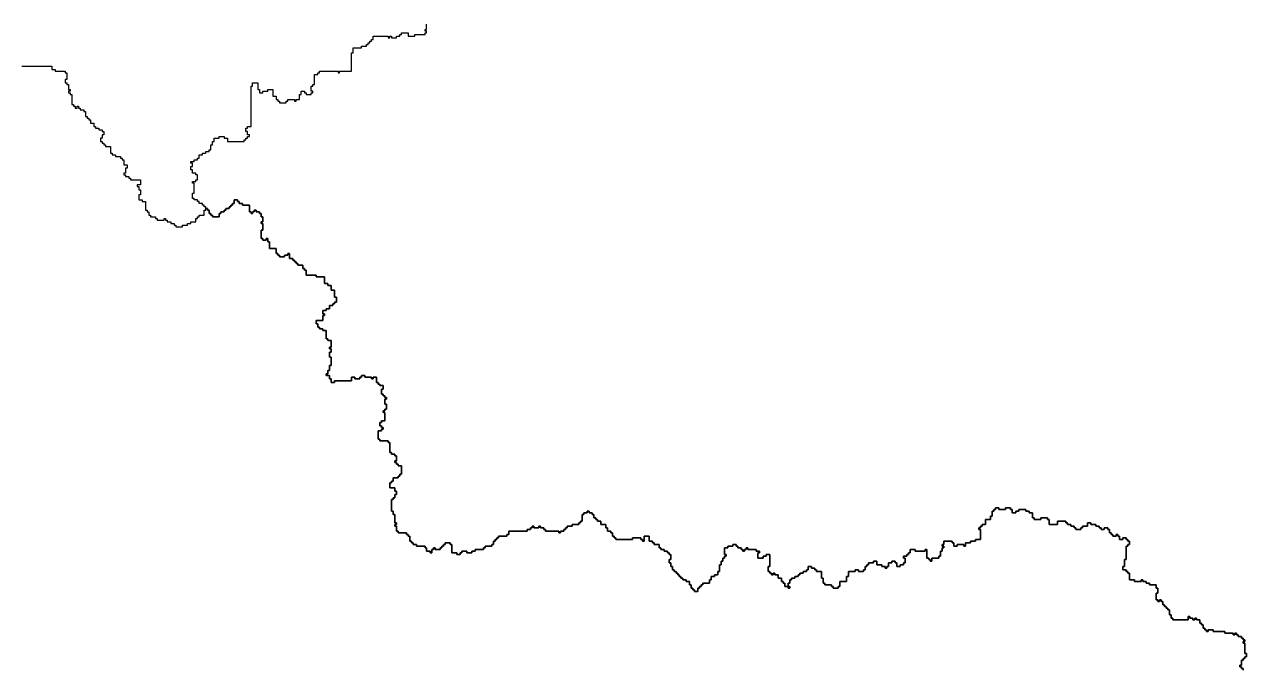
# Model space of a CAD drawing. Header units: inches. Extents: x -98695 to 376223, y 1122520 to 1501782.
# Drawn here: x -18567 to 3963, y 1448413 to 1460291 of the extents above; entities that cross this region are included whole.
import ezdxf

# ---------------------------------------------------------------- set-up
doc = ezdxf.new("R2010")
doc.units = ezdxf.units.IN
doc.header["$MEASUREMENT"] = 0
doc.layers.add('subs1', color=7, linetype='Continuous', true_color=0xc8dcf7)

msp = doc.modelspace()

# ---------------------------------------------------------------- linework, layer by layer
at = {"layer": 'subs1'}
for points in [[(3902, 1448386, 0), (3902, 1448416, 0), (3871, 1448416, 0), (3871, 1448447, 0), (3840, 1448447, 0), (3840, 1448478, 0), (3871, 1448478, 0), (3871, 1448571, 0), (3902, 1448571, 0), (3902, 1448602, 0), (3933, 1448602, 0), (3933, 1448632, 0), (3963, 1448632, 0), (3963, 1448694, 0), (3933, 1448694, 0), (3933, 1448879, 0), (3902, 1448879, 0), (3902, 1448910, 0), (3933, 1448910, 0), (3933, 1448941, 0), (3902, 1448941, 0), (3902, 1448972, 0), (3871, 1448972, 0), (3871, 1449003, 0), (3809, 1449003, 0), (3809, 1449033, 0), (3778, 1449033, 0), (3778, 1449064, 0), (3748, 1449064, 0), (3748, 1449033, 0), (3717, 1449033, 0), (3717, 1449064, 0), (3562, 1449064, 0), (3562, 1449095, 0), (3347, 1449095, 0), (3347, 1449126, 0), (3254, 1449126, 0), (3254, 1449095, 0), (3223, 1449095, 0), (3223, 1449126, 0), (3192, 1449126, 0), (3192, 1449157, 0), (3161, 1449157, 0), (3161, 1449219, 0), (3131, 1449219, 0), (3131, 1449249, 0), (3100, 1449249, 0), (3100, 1449311, 0), (3038, 1449311, 0), (3038, 1449342, 0), (3007, 1449342, 0), (3007, 1449311, 0), (2976, 1449311, 0), (2976, 1449342, 0), (2915, 1449342, 0), (2915, 1449373, 0), (2884, 1449373, 0), (2884, 1449311, 0), (2606, 1449311, 0), (2606, 1449342, 0), (2575, 1449342, 0), (2575, 1449404, 0), (2544, 1449404, 0), (2544, 1449496, 0), (2514, 1449496, 0), (2514, 1449527, 0), (2483, 1449527, 0), (2483, 1449558, 0), (2452, 1449558, 0), (2452, 1449589, 0), (2421, 1449589, 0), (2421, 1449650, 0), (2390, 1449650, 0), (2390, 1449681, 0), (2359, 1449681, 0), (2359, 1449650, 0), (2329, 1449650, 0), (2329, 1449681, 0), (2298, 1449681, 0), (2298, 1449805, 0), (2329, 1449805, 0), (2329, 1449897, 0), (2298, 1449897, 0), (2298, 1449959, 0), (2174, 1449959, 0), (2174, 1449990, 0), (2113, 1449990, 0), (2113, 1450021, 0), (2051, 1450021, 0), (2051, 1450051, 0), (2020, 1450051, 0), (2020, 1450021, 0), (1897, 1450021, 0), (1897, 1450051, 0), (1804, 1450051, 0), (1804, 1450175, 0), (1773, 1450175, 0), (1773, 1450206, 0), (1742, 1450206, 0), (1742, 1450236, 0), (1681, 1450236, 0), (1681, 1450298, 0), (1712, 1450298, 0), (1712, 1450422, 0), (1742, 1450422, 0), (1742, 1450668, 0), (1773, 1450668, 0), (1773, 1450699, 0), (1804, 1450699, 0), (1804, 1450761, 0), (1773, 1450761, 0), (1773, 1450792, 0), (1742, 1450792, 0), (1742, 1450823, 0), (1681, 1450823, 0), (1681, 1450792, 0), (1619, 1450792, 0), (1619, 1450853, 0), (1588, 1450853, 0), (1588, 1450884, 0), (1557, 1450884, 0), (1557, 1450853, 0), (1496, 1450853, 0), (1496, 1450884, 0), (1465, 1450884, 0), (1465, 1450915, 0), (1434, 1450915, 0), (1434, 1450977, 0), (1403, 1450977, 0), (1403, 1451008, 0), (1341, 1451008, 0), (1341, 1450977, 0), (1280, 1450977, 0), (1280, 1451008, 0), (1249, 1451008, 0), (1249, 1451038, 0), (1187, 1451038, 0), (1187, 1451069, 0), (1095, 1451069, 0), (1095, 1451100, 0), (1033, 1451100, 0), (1033, 1451038, 0), (940, 1451038, 0), (940, 1451008, 0), (910, 1451008, 0), (910, 1450977, 0), (817, 1450977, 0), (817, 1451008, 0), (786, 1451008, 0), (786, 1451038, 0), (725, 1451038, 0), (725, 1451069, 0), (663, 1451069, 0), (663, 1451100, 0), (632, 1451100, 0), (632, 1451131, 0), (478, 1451131, 0), (478, 1451069, 0), (324, 1451069, 0), (324, 1451162, 0), (293, 1451162, 0), (293, 1451193, 0), (169, 1451193, 0), (169, 1451162, 0), (46, 1451162, 0), (46, 1451193, 0), (15, 1451193, 0), (15, 1451285, 0), (-47, 1451285, 0), (-47, 1451316, 0), (-108, 1451316, 0), (-108, 1451347, 0), (-232, 1451347, 0), (-232, 1451316, 0), (-293, 1451316, 0), (-293, 1451285, 0), (-355, 1451285, 0), (-355, 1451347, 0), (-386, 1451347, 0), (-386, 1451378, 0), (-478, 1451378, 0), (-478, 1451347, 0), (-602, 1451347, 0), (-602, 1451378, 0), (-664, 1451378, 0), (-664, 1451347, 0), (-694, 1451347, 0), (-694, 1451316, 0), (-725, 1451316, 0), (-725, 1451224, 0), (-756, 1451224, 0), (-756, 1451162, 0), (-849, 1451162, 0), (-849, 1451069, 0), (-910, 1451069, 0), (-910, 1451038, 0), (-941, 1451038, 0), (-941, 1451008, 0), (-972, 1451008, 0), (-972, 1450977, 0), (-941, 1450977, 0), (-941, 1450792, 0), (-1034, 1450792, 0), (-1034, 1450761, 0), (-1126, 1450761, 0), (-1126, 1450730, 0), (-1219, 1450730, 0), (-1219, 1450668, 0), (-1250, 1450668, 0), (-1250, 1450699, 0), (-1373, 1450699, 0), (-1373, 1450668, 0), (-1435, 1450668, 0), (-1435, 1450730, 0), (-1466, 1450730, 0), (-1466, 1450761, 0), (-1620, 1450761, 0), (-1620, 1450699, 0), (-1651, 1450699, 0), (-1651, 1450668, 0), (-1620, 1450668, 0), (-1620, 1450637, 0), (-1651, 1450637, 0), (-1651, 1450576, 0), (-1682, 1450576, 0), (-1682, 1450483, 0), (-1712, 1450483, 0), (-1712, 1450452, 0), (-1836, 1450452, 0), (-1836, 1450391, 0), (-1867, 1450391, 0), (-1867, 1450422, 0), (-1897, 1450422, 0), (-1897, 1450452, 0), (-1928, 1450452, 0), (-1928, 1450607, 0), (-1959, 1450607, 0), (-1959, 1450576, 0), (-2144, 1450576, 0), (-2144, 1450607, 0), (-2237, 1450607, 0), (-2237, 1450545, 0), (-2268, 1450545, 0), (-2268, 1450514, 0), (-2298, 1450514, 0), (-2298, 1450483, 0), (-2360, 1450483, 0), (-2360, 1450452, 0), (-2329, 1450452, 0), (-2329, 1450360, 0), (-2360, 1450360, 0), (-2360, 1450329, 0), (-2422, 1450329, 0), (-2422, 1450298, 0), (-2484, 1450298, 0), (-2484, 1450360, 0), (-2514, 1450360, 0), (-2514, 1450391, 0), (-2576, 1450391, 0), (-2576, 1450360, 0), (-2638, 1450360, 0), (-2638, 1450298, 0), (-2669, 1450298, 0), (-2669, 1450267, 0), (-2699, 1450267, 0), (-2699, 1450298, 0), (-2761, 1450298, 0), (-2761, 1450329, 0), (-2854, 1450329, 0), (-2854, 1450391, 0), (-2915, 1450391, 0), (-2915, 1450360, 0), (-3008, 1450360, 0), (-3008, 1450329, 0), (-3039, 1450329, 0), (-3039, 1450298, 0), (-3070, 1450298, 0), (-3070, 1450236, 0), (-3100, 1450236, 0), (-3100, 1450206, 0), (-3193, 1450206, 0), (-3193, 1450236, 0), (-3255, 1450236, 0), (-3255, 1450206, 0), (-3378, 1450206, 0), (-3378, 1450113, 0), (-3409, 1450113, 0), (-3409, 1450021, 0), (-3532, 1450021, 0), (-3532, 1449928, 0), (-3563, 1449928, 0), (-3563, 1449897, 0), (-3656, 1449897, 0), (-3656, 1449928, 0), (-3687, 1449928, 0), (-3687, 1449959, 0), (-3810, 1449959, 0), (-3810, 1449990, 0), (-3841, 1449990, 0), (-3841, 1450082, 0), (-3872, 1450082, 0), (-3872, 1450206, 0), (-3964, 1450206, 0), (-3964, 1450236, 0), (-3995, 1450236, 0), (-3995, 1450267, 0), (-4057, 1450267, 0), (-4057, 1450298, 0), (-4118, 1450298, 0), (-4118, 1450236, 0), (-4149, 1450236, 0), (-4149, 1450206, 0), (-4211, 1450206, 0), (-4211, 1450175, 0), (-4273, 1450175, 0), (-4273, 1450144, 0), (-4304, 1450144, 0), (-4304, 1450113, 0), (-4365, 1450113, 0), (-4365, 1450082, 0), (-4427, 1450082, 0), (-4427, 1450051, 0), (-4458, 1450051, 0), (-4458, 1449990, 0), (-4489, 1449990, 0), (-4489, 1449928, 0), (-4550, 1449928, 0), (-4550, 1449990, 0), (-4581, 1449990, 0), (-4581, 1450021, 0), (-4612, 1450021, 0), (-4612, 1450082, 0), (-4674, 1450082, 0), (-4674, 1450144, 0), (-4735, 1450144, 0), (-4735, 1450175, 0), (-4766, 1450175, 0), (-4766, 1450144, 0), (-4797, 1450144, 0), (-4797, 1450175, 0), (-4828, 1450175, 0), (-4828, 1450206, 0), (-4859, 1450206, 0), (-4859, 1450298, 0), (-4828, 1450298, 0), (-4828, 1450514, 0), (-4890, 1450514, 0), (-4890, 1450483, 0), (-4951, 1450483, 0), (-4951, 1450452, 0), (-5044, 1450452, 0), (-5044, 1450545, 0), (-5013, 1450545, 0), (-5013, 1450576, 0), (-5075, 1450576, 0), (-5075, 1450607, 0), (-5229, 1450607, 0), (-5229, 1450637, 0), (-5260, 1450637, 0), (-5260, 1450607, 0), (-5291, 1450607, 0), (-5291, 1450576, 0), (-5321, 1450576, 0), (-5321, 1450607, 0), (-5352, 1450607, 0), (-5352, 1450637, 0), (-5414, 1450637, 0), (-5414, 1450668, 0), (-5445, 1450668, 0), (-5445, 1450699, 0), (-5507, 1450699, 0), (-5507, 1450668, 0), (-5599, 1450668, 0), (-5599, 1450637, 0), (-5661, 1450637, 0), (-5661, 1450514, 0), (-5630, 1450514, 0), (-5630, 1450483, 0), (-5661, 1450483, 0), (-5661, 1450452, 0), (-5692, 1450452, 0), (-5692, 1450391, 0), (-5722, 1450391, 0), (-5722, 1450329, 0), (-5753, 1450329, 0), (-5753, 1450206, 0), (-5784, 1450206, 0), (-5784, 1450144, 0), (-5846, 1450144, 0), (-5846, 1450113, 0), (-5908, 1450113, 0), (-5908, 1450051, 0), (-5938, 1450051, 0), (-5938, 1449990, 0), (-6062, 1449990, 0), (-6062, 1449959, 0), (-6093, 1449959, 0), (-6093, 1449928, 0), (-6123, 1449928, 0), (-6123, 1449897, 0), (-6154, 1449897, 0), (-6154, 1449835, 0), (-6216, 1449835, 0), (-6216, 1449866, 0), (-6247, 1449866, 0), (-6247, 1449897, 0), (-6278, 1449897, 0), (-6278, 1449959, 0), (-6309, 1449959, 0), (-6309, 1450021, 0), (-6370, 1450021, 0), (-6370, 1450051, 0), (-6432, 1450051, 0), (-6432, 1450082, 0), (-6463, 1450082, 0), (-6463, 1450113, 0), (-6494, 1450113, 0), (-6494, 1450144, 0), (-6524, 1450144, 0), (-6524, 1450175, 0), (-6555, 1450175, 0), (-6555, 1450206, 0), (-6586, 1450206, 0), (-6586, 1450236, 0), (-6617, 1450236, 0), (-6617, 1450298, 0), (-6648, 1450298, 0), (-6648, 1450360, 0), (-6679, 1450360, 0), (-6679, 1450422, 0), (-6648, 1450422, 0), (-6648, 1450514, 0), (-6679, 1450514, 0), (-6679, 1450545, 0), (-6710, 1450545, 0), (-6710, 1450576, 0), (-6771, 1450576, 0), (-6771, 1450607, 0), (-6833, 1450607, 0), (-6833, 1450637, 0), (-6864, 1450637, 0), (-6864, 1450699, 0), (-6956, 1450699, 0), (-6956, 1450730, 0), (-6987, 1450730, 0), (-6987, 1450761, 0), (-7049, 1450761, 0), (-7049, 1450853, 0), (-7141, 1450853, 0), (-7141, 1450761, 0), (-7172, 1450761, 0), (-7172, 1450792, 0), (-7203, 1450792, 0), (-7203, 1450823, 0), (-7357, 1450823, 0), (-7357, 1450792, 0), (-7666, 1450792, 0), (-7666, 1450823, 0), (-7697, 1450823, 0), (-7697, 1450853, 0), (-7728, 1450853, 0), (-7728, 1450915, 0), (-7758, 1450915, 0), (-7758, 1450946, 0), (-7820, 1450946, 0), (-7820, 1451008, 0), (-7851, 1451008, 0), (-7851, 1451069, 0), (-7943, 1451069, 0), (-7943, 1451131, 0), (-8005, 1451131, 0), (-8005, 1451162, 0), (-8036, 1451162, 0), (-8036, 1451193, 0), (-8067, 1451193, 0), (-8067, 1451254, 0), (-8098, 1451254, 0), (-8098, 1451285, 0), (-8159, 1451285, 0), (-8159, 1451316, 0), (-8190, 1451316, 0), (-8190, 1451285, 0), (-8252, 1451285, 0), (-8252, 1451254, 0), (-8283, 1451254, 0), (-8283, 1451131, 0), (-8314, 1451131, 0), (-8314, 1451100, 0), (-8344, 1451100, 0), (-8344, 1451069, 0), (-8468, 1451069, 0), (-8468, 1451038, 0), (-8560, 1451038, 0), (-8560, 1451008, 0), (-8591, 1451008, 0), (-8591, 1450977, 0), (-8622, 1450977, 0), (-8622, 1450946, 0), (-8684, 1450946, 0), (-8684, 1450915, 0), (-8715, 1450915, 0), (-8715, 1450946, 0), (-8961, 1450946, 0), (-8961, 1450977, 0), (-8992, 1450977, 0), (-8992, 1451008, 0), (-9054, 1451008, 0), (-9054, 1451038, 0), (-9085, 1451038, 0), (-9085, 1451008, 0), (-9177, 1451008, 0), (-9177, 1451038, 0), (-9208, 1451038, 0), (-9208, 1451008, 0), (-9239, 1451008, 0), (-9239, 1450977, 0), (-9301, 1450977, 0), (-9301, 1450946, 0), (-9640, 1450946, 0), (-9640, 1450884, 0), (-9671, 1450884, 0), (-9671, 1450853, 0), (-9825, 1450853, 0), (-9825, 1450823, 0), (-9856, 1450823, 0), (-9856, 1450792, 0), (-9887, 1450792, 0), (-9887, 1450761, 0), (-9918, 1450761, 0), (-9918, 1450699, 0), (-9948, 1450699, 0), (-9948, 1450668, 0), (-10072, 1450668, 0), (-10072, 1450637, 0), (-10103, 1450637, 0), (-10103, 1450607, 0), (-10257, 1450607, 0), (-10257, 1450576, 0), (-10319, 1450576, 0), (-10319, 1450545, 0), (-10411, 1450545, 0), (-10411, 1450576, 0), (-10504, 1450576, 0), (-10504, 1450545, 0), (-10535, 1450545, 0), (-10535, 1450514, 0), (-10596, 1450514, 0), (-10596, 1450545, 0), (-10689, 1450545, 0), (-10689, 1450699, 0), (-10720, 1450699, 0), (-10720, 1450730, 0), (-10812, 1450730, 0), (-10812, 1450699, 0), (-10843, 1450699, 0), (-10843, 1450668, 0), (-10874, 1450668, 0), (-10874, 1450637, 0), (-10905, 1450637, 0), (-10905, 1450607, 0), (-10997, 1450607, 0), (-10997, 1450637, 0), (-11028, 1450637, 0), (-11028, 1450607, 0), (-11059, 1450607, 0), (-11059, 1450545, 0), (-11090, 1450545, 0), (-11090, 1450576, 0), (-11152, 1450576, 0), (-11152, 1450637, 0), (-11182, 1450637, 0), (-11182, 1450668, 0), (-11337, 1450668, 0), (-11337, 1450699, 0), (-11398, 1450699, 0), (-11398, 1450730, 0), (-11429, 1450730, 0), (-11429, 1450761, 0), (-11460, 1450761, 0), (-11460, 1450853, 0), (-11491, 1450853, 0), (-11491, 1450884, 0), (-11522, 1450884, 0), (-11522, 1450915, 0), (-11676, 1450915, 0), (-11676, 1450946, 0), (-11707, 1450946, 0), (-11707, 1451038, 0), (-11738, 1451038, 0), (-11738, 1451069, 0), (-11707, 1451069, 0), (-11707, 1451100, 0), (-11738, 1451100, 0), (-11738, 1451254, 0), (-11768, 1451254, 0), (-11768, 1451316, 0), (-11799, 1451316, 0), (-11799, 1451532, 0), (-11768, 1451532, 0), (-11768, 1451563, 0), (-11738, 1451563, 0), (-11738, 1451625, 0), (-11707, 1451625, 0), (-11707, 1451686, 0), (-11738, 1451686, 0), (-11738, 1451748, 0), (-11830, 1451748, 0), (-11830, 1451840, 0), (-11799, 1451840, 0), (-11799, 1451871, 0), (-11768, 1451871, 0), (-11768, 1451933, 0), (-11676, 1451933, 0), (-11676, 1451964, 0), (-11645, 1451964, 0), (-11645, 1451995, 0), (-11614, 1451995, 0), (-11614, 1452149, 0), (-11676, 1452149, 0), (-11676, 1452180, 0), (-11707, 1452180, 0), (-11707, 1452211, 0), (-11738, 1452211, 0), (-11738, 1452241, 0), (-11707, 1452241, 0), (-11707, 1452334, 0), (-11738, 1452334, 0), (-11738, 1452365, 0), (-11799, 1452365, 0), (-11799, 1452396, 0), (-11830, 1452396, 0), (-11830, 1452581, 0), (-11861, 1452581, 0), (-11861, 1452612, 0), (-12015, 1452612, 0), (-12015, 1452643, 0), (-12046, 1452643, 0), (-12046, 1452797, 0), (-11984, 1452797, 0), (-11984, 1452828, 0), (-11954, 1452828, 0), (-11954, 1452858, 0), (-11984, 1452858, 0), (-11984, 1452889, 0), (-12015, 1452889, 0), (-12015, 1452951, 0), (-11984, 1452951, 0), (-11984, 1452982, 0), (-11923, 1452982, 0), (-11923, 1453136, 0), (-11954, 1453136, 0), (-11954, 1453167, 0), (-11923, 1453167, 0), (-11923, 1453198, 0), (-11892, 1453198, 0), (-11892, 1453290, 0), (-11923, 1453290, 0), (-11923, 1453383, 0), (-11892, 1453383, 0), (-11892, 1453414, 0), (-11923, 1453414, 0), (-11923, 1453445, 0), (-11954, 1453445, 0), (-11954, 1453475, 0), (-11984, 1453475, 0), (-11984, 1453568, 0), (-11954, 1453568, 0), (-11954, 1453630, 0), (-12015, 1453630, 0), (-12015, 1453660, 0), (-12046, 1453660, 0), (-12046, 1453691, 0), (-12077, 1453691, 0), (-12077, 1453784, 0), (-12139, 1453784, 0), (-12139, 1453753, 0), (-12169, 1453753, 0), (-12169, 1453784, 0), (-12293, 1453784, 0), (-12293, 1453815, 0), (-12355, 1453815, 0), (-12355, 1453784, 0), (-12385, 1453784, 0), (-12385, 1453753, 0), (-12478, 1453753, 0), (-12478, 1453784, 0), (-12540, 1453784, 0), (-12540, 1453722, 0), (-12848, 1453722, 0), (-12848, 1453691, 0), (-12910, 1453691, 0), (-12910, 1453753, 0), (-12941, 1453753, 0), (-12941, 1453815, 0), (-13002, 1453815, 0), (-13002, 1453846, 0), (-12971, 1453846, 0), (-12971, 1453907, 0), (-12941, 1453907, 0), (-12941, 1454000, 0), (-12910, 1454000, 0), (-12910, 1454154, 0), (-12941, 1454154, 0), (-12941, 1454247, 0), (-12910, 1454247, 0), (-12910, 1454308, 0), (-12941, 1454308, 0), (-12941, 1454339, 0), (-12910, 1454339, 0), (-12910, 1454462, 0), (-12971, 1454462, 0), (-12971, 1454493, 0), (-13002, 1454493, 0), (-13002, 1454648, 0), (-13064, 1454648, 0), (-13064, 1454678, 0), (-13126, 1454678, 0), (-13126, 1454709, 0), (-13157, 1454709, 0), (-13157, 1454771, 0), (-13187, 1454771, 0), (-13187, 1454833, 0), (-13064, 1454833, 0), (-13064, 1454925, 0), (-13033, 1454925, 0), (-13033, 1454956, 0), (-13064, 1454956, 0), (-13064, 1455018, 0), (-13002, 1455018, 0), (-13002, 1455049, 0), (-12941, 1455049, 0), (-12941, 1455110, 0), (-12879, 1455110, 0), (-12879, 1455141, 0), (-12848, 1455141, 0), (-12848, 1455172, 0), (-12817, 1455172, 0), (-12817, 1455264, 0), (-12848, 1455264, 0), (-12848, 1455388, 0), (-12910, 1455388, 0), (-12910, 1455480, 0), (-12971, 1455480, 0), (-12971, 1455511, 0), (-13033, 1455511, 0), (-13033, 1455635, 0), (-13187, 1455635, 0), (-13187, 1455665, 0), (-13372, 1455665, 0), (-13372, 1455758, 0), (-13403, 1455758, 0), (-13403, 1455789, 0), (-13434, 1455789, 0), (-13434, 1455851, 0), (-13527, 1455851, 0), (-13527, 1455881, 0), (-13558, 1455881, 0), (-13558, 1455912, 0), (-13588, 1455912, 0), (-13588, 1455943, 0), (-13619, 1455943, 0), (-13619, 1455974, 0), (-13681, 1455974, 0), (-13681, 1456067, 0), (-13712, 1456067, 0), (-13712, 1456036, 0), (-13773, 1456036, 0), (-13773, 1456005, 0), (-13866, 1456005, 0), (-13866, 1456036, 0), (-13897, 1456036, 0), (-13897, 1456067, 0), (-13928, 1456067, 0), (-13928, 1456159, 0), (-14051, 1456159, 0), (-14051, 1456282, 0), (-14082, 1456282, 0), (-14082, 1456344, 0), (-14113, 1456344, 0), (-14113, 1456313, 0), (-14174, 1456313, 0), (-14174, 1456344, 0), (-14205, 1456344, 0), (-14205, 1456498, 0), (-14174, 1456498, 0), (-14174, 1456622, 0), (-14205, 1456622, 0), (-14205, 1456653, 0), (-14174, 1456653, 0), (-14174, 1456745, 0), (-14205, 1456745, 0), (-14205, 1456807, 0), (-14236, 1456807, 0), (-14236, 1456838, 0), (-14298, 1456838, 0), (-14298, 1456869, 0), (-14329, 1456869, 0), (-14329, 1456838, 0), (-14360, 1456838, 0), (-14360, 1456807, 0), (-14390, 1456807, 0), (-14390, 1456838, 0), (-14421, 1456838, 0), (-14421, 1456961, 0), (-14545, 1456961, 0), (-14545, 1456992, 0), (-14606, 1456992, 0), (-14606, 1457023, 0), (-14637, 1457023, 0), (-14637, 1457054, 0), (-14699, 1457054, 0), (-14699, 1456992, 0), (-14730, 1456992, 0), (-14730, 1456961, 0), (-14761, 1456961, 0), (-14761, 1456930, 0), (-14791, 1456930, 0), (-14791, 1456899, 0), (-14853, 1456899, 0), (-14853, 1456869, 0), (-14884, 1456869, 0), (-14884, 1456838, 0), (-14946, 1456838, 0), (-14946, 1456807, 0), (-14977, 1456807, 0), (-14977, 1456745, 0), (-15100, 1456745, 0), (-15100, 1456776, 0), (-15131, 1456776, 0), (-15131, 1456807, 0), (-15162, 1456807, 0), (-15162, 1456869, 0), (-15192, 1456869, 0), (-15192, 1456899, 0), (-15223, 1456899, 0), (-15223, 1456930, 0), (-15254, 1456930, 0), (-15254, 1456961, 0), (-15285, 1456961, 0), (-15285, 1456992, 0), (-15347, 1456992, 0), (-15347, 1457023, 0), (-15378, 1457023, 0), (-15378, 1457054, 0), (-15439, 1457054, 0), (-15439, 1457084, 0), (-15470, 1457084, 0), (-15470, 1457177, 0), (-15439, 1457177, 0), (-15439, 1457362, 0), (-15470, 1457362, 0), (-15470, 1457393, 0), (-15408, 1457393, 0), (-15408, 1457424, 0), (-15378, 1457424, 0), (-15378, 1457516, 0), (-15408, 1457516, 0), (-15408, 1457547, 0), (-15470, 1457547, 0), (-15470, 1457609, 0), (-15501, 1457609, 0), (-15501, 1457671, 0), (-15470, 1457671, 0), (-15470, 1457732, 0), (-15501, 1457732, 0), (-15501, 1457763, 0), (-15439, 1457763, 0), (-15439, 1457794, 0), (-15378, 1457794, 0), (-15378, 1457825, 0), (-15347, 1457825, 0), (-15347, 1457886, 0), (-15285, 1457886, 0), (-15285, 1457917, 0), (-15223, 1457917, 0), (-15223, 1457948, 0), (-15162, 1457948, 0), (-15162, 1457979, 0), (-15131, 1457979, 0), (-15131, 1458072, 0), (-15100, 1458072, 0), (-15100, 1458133, 0), (-15069, 1458133, 0), (-15069, 1458195, 0), (-14977, 1458195, 0), (-14977, 1458226, 0), (-14884, 1458226, 0), (-14884, 1458195, 0), (-14822, 1458195, 0), (-14822, 1458133, 0), (-14514, 1458133, 0), (-14514, 1458164, 0), (-14483, 1458164, 0), (-14483, 1458195, 0), (-14452, 1458195, 0), (-14452, 1458226, 0), (-14421, 1458226, 0), (-14421, 1458257, 0), (-14452, 1458257, 0), (-14452, 1458318, 0), (-14483, 1458318, 0), (-14483, 1458380, 0), (-14452, 1458380, 0), (-14452, 1458411, 0), (-14390, 1458411, 0), (-14390, 1459151, 0), (-14360, 1459151, 0), (-14360, 1459213, 0), (-14267, 1459213, 0), (-14267, 1459089, 0), (-14236, 1459089, 0), (-14236, 1459028, 0), (-14174, 1459028, 0), (-14174, 1459059, 0), (-14082, 1459059, 0), (-14082, 1459089, 0), (-13989, 1459089, 0), (-13989, 1458966, 0), (-13928, 1458966, 0), (-13928, 1458904, 0), (-13897, 1458904, 0), (-13897, 1458874, 0), (-13866, 1458874, 0), (-13866, 1458843, 0), (-13743, 1458843, 0), (-13743, 1458874, 0), (-13712, 1458874, 0), (-13712, 1458904, 0), (-13588, 1458904, 0), (-13588, 1458874, 0), (-13558, 1458874, 0), (-13558, 1458904, 0), (-13496, 1458904, 0), (-13496, 1458997, 0), (-13465, 1458997, 0), (-13465, 1459059, 0), (-13403, 1459059, 0), (-13403, 1459028, 0), (-13372, 1459028, 0), (-13372, 1458997, 0), (-13280, 1458997, 0), (-13280, 1459028, 0), (-13249, 1459028, 0), (-13249, 1459059, 0), (-13280, 1459059, 0), (-13280, 1459151, 0), (-13249, 1459151, 0), (-13249, 1459182, 0), (-13218, 1459182, 0), (-13218, 1459367, 0), (-13157, 1459367, 0), (-13157, 1459398, 0), (-13126, 1459398, 0), (-13126, 1459429, 0), (-12786, 1459429, 0), (-12786, 1459398, 0), (-12756, 1459398, 0), (-12756, 1459429, 0), (-12540, 1459429, 0), (-12540, 1459768, 0), (-12509, 1459768, 0), (-12509, 1459861, 0), (-12355, 1459861, 0), (-12355, 1459892, 0), (-12262, 1459892, 0), (-12262, 1459922, 0), (-12231, 1459922, 0), (-12231, 1459953, 0), (-12200, 1459953, 0), (-12200, 1459984, 0), (-12169, 1459984, 0), (-12169, 1460015, 0), (-12139, 1460015, 0), (-12139, 1460077, 0), (-11861, 1460077, 0), (-11861, 1460046, 0), (-11830, 1460046, 0), (-11830, 1460077, 0), (-11799, 1460077, 0), (-11799, 1460046, 0), (-11707, 1460046, 0), (-11707, 1460077, 0), (-11645, 1460077, 0), (-11645, 1460107, 0), (-11614, 1460107, 0), (-11614, 1460138, 0), (-11491, 1460138, 0), (-11491, 1460077, 0), (-11367, 1460077, 0), (-11367, 1460107, 0), (-11182, 1460107, 0), (-11182, 1460138, 0), (-11152, 1460138, 0), (-11152, 1460169, 0), (-11182, 1460169, 0), (-11182, 1460200, 0), (-11152, 1460200, 0), (-11152, 1460293, 0)], [(-18616, 1459521, 0), (-18061, 1459521, 0), (-18061, 1459460, 0), (-17999, 1459460, 0), (-17999, 1459429, 0), (-17814, 1459429, 0), (-17814, 1459398, 0), (-17784, 1459398, 0), (-17784, 1459275, 0), (-17814, 1459275, 0), (-17814, 1459213, 0), (-17784, 1459213, 0), (-17784, 1459182, 0), (-17753, 1459182, 0), (-17753, 1459089, 0), (-17722, 1459089, 0), (-17722, 1459059, 0), (-17753, 1459059, 0), (-17753, 1459028, 0), (-17722, 1459028, 0), (-17722, 1458997, 0), (-17691, 1458997, 0), (-17691, 1458812, 0), (-17660, 1458812, 0), (-17660, 1458781, 0), (-17629, 1458781, 0), (-17629, 1458750, 0), (-17598, 1458750, 0), (-17598, 1458781, 0), (-17568, 1458781, 0), (-17568, 1458750, 0), (-17537, 1458750, 0), (-17537, 1458719, 0), (-17475, 1458719, 0), (-17475, 1458688, 0), (-17444, 1458688, 0), (-17444, 1458596, 0), (-17413, 1458596, 0), (-17413, 1458565, 0), (-17383, 1458565, 0), (-17383, 1458534, 0), (-17352, 1458534, 0), (-17352, 1458473, 0), (-17290, 1458473, 0), (-17290, 1458411, 0), (-17259, 1458411, 0), (-17259, 1458380, 0), (-17197, 1458380, 0), (-17197, 1458349, 0), (-17136, 1458349, 0), (-17136, 1458318, 0), (-17105, 1458318, 0), (-17105, 1458257, 0), (-17136, 1458257, 0), (-17136, 1458195, 0), (-17167, 1458195, 0), (-17167, 1458133, 0), (-17136, 1458133, 0), (-17136, 1458102, 0), (-17105, 1458102, 0), (-17105, 1458072, 0), (-17074, 1458072, 0), (-17074, 1458041, 0), (-16982, 1458041, 0), (-16982, 1457917, 0), (-16951, 1457917, 0), (-16951, 1457886, 0), (-16889, 1457886, 0), (-16889, 1457856, 0), (-16796, 1457856, 0), (-16796, 1457825, 0), (-16766, 1457825, 0), (-16766, 1457794, 0), (-16735, 1457794, 0), (-16735, 1457701, 0), (-16673, 1457701, 0), (-16673, 1457640, 0), (-16704, 1457640, 0), (-16704, 1457547, 0), (-16735, 1457547, 0), (-16735, 1457516, 0), (-16704, 1457516, 0), (-16704, 1457485, 0), (-16642, 1457485, 0), (-16642, 1457455, 0), (-16611, 1457455, 0), (-16611, 1457424, 0), (-16426, 1457424, 0), (-16426, 1457331, 0), (-16488, 1457331, 0), (-16488, 1457300, 0), (-16457, 1457300, 0), (-16457, 1457239, 0), (-16426, 1457239, 0), (-16426, 1457146, 0), (-16457, 1457146, 0), (-16457, 1457054, 0), (-16395, 1457054, 0), (-16395, 1457023, 0), (-16334, 1457023, 0), (-16334, 1456869, 0), (-16303, 1456869, 0), (-16303, 1456838, 0), (-16272, 1456838, 0), (-16272, 1456776, 0), (-16241, 1456776, 0), (-16241, 1456745, 0), (-16149, 1456745, 0), (-16149, 1456714, 0), (-16118, 1456714, 0), (-16118, 1456683, 0), (-15994, 1456683, 0), (-15994, 1456714, 0), (-15964, 1456714, 0), (-15964, 1456683, 0), (-15933, 1456683, 0), (-15933, 1456653, 0), (-15871, 1456653, 0), (-15871, 1456622, 0), (-15809, 1456622, 0), (-15809, 1456591, 0), (-15779, 1456591, 0), (-15779, 1456560, 0), (-15655, 1456560, 0), (-15655, 1456591, 0), (-15563, 1456591, 0), (-15563, 1456622, 0), (-15501, 1456622, 0), (-15501, 1456653, 0), (-15408, 1456653, 0), (-15408, 1456714, 0), (-15378, 1456714, 0), (-15378, 1456745, 0), (-15347, 1456745, 0), (-15347, 1456776, 0), (-15254, 1456776, 0), (-15254, 1456869, 0), (-15223, 1456869, 0), (-15223, 1456899, 0), (-15192, 1456899, 0), (-15192, 1456869, 0), (-15162, 1456869, 0), (-15162, 1456807, 0), (-15131, 1456807, 0), (-15131, 1456776, 0), (-15100, 1456776, 0), (-15100, 1456745, 0), (-14977, 1456745, 0), (-14977, 1456807, 0), (-14946, 1456807, 0), (-14946, 1456838, 0), (-14884, 1456838, 0), (-14884, 1456869, 0), (-14853, 1456869, 0), (-14853, 1456899, 0), (-14791, 1456899, 0), (-14791, 1456930, 0), (-14761, 1456930, 0), (-14761, 1456961, 0), (-14730, 1456961, 0), (-14730, 1456992, 0), (-14699, 1456992, 0), (-14699, 1457054, 0), (-14637, 1457054, 0), (-14637, 1457023, 0), (-14606, 1457023, 0), (-14606, 1456992, 0), (-14545, 1456992, 0), (-14545, 1456961, 0), (-14421, 1456961, 0), (-14421, 1456838, 0), (-14390, 1456838, 0), (-14390, 1456807, 0), (-14360, 1456807, 0), (-14360, 1456838, 0), (-14329, 1456838, 0), (-14329, 1456869, 0), (-14298, 1456869, 0), (-14298, 1456838, 0), (-14236, 1456838, 0), (-14236, 1456807, 0), (-14205, 1456807, 0), (-14205, 1456745, 0), (-14174, 1456745, 0), (-14174, 1456653, 0), (-14205, 1456653, 0), (-14205, 1456622, 0), (-14174, 1456622, 0), (-14174, 1456498, 0), (-14205, 1456498, 0), (-14205, 1456344, 0), (-14174, 1456344, 0), (-14174, 1456313, 0), (-14113, 1456313, 0), (-14113, 1456344, 0), (-14082, 1456344, 0), (-14082, 1456282, 0), (-14051, 1456282, 0), (-14051, 1456159, 0), (-13928, 1456159, 0), (-13928, 1456067, 0), (-13897, 1456067, 0), (-13897, 1456036, 0), (-13866, 1456036, 0), (-13866, 1456005, 0), (-13773, 1456005, 0), (-13773, 1456036, 0), (-13712, 1456036, 0), (-13712, 1456067, 0), (-13681, 1456067, 0), (-13681, 1455974, 0), (-13619, 1455974, 0), (-13619, 1455943, 0), (-13588, 1455943, 0), (-13588, 1455912, 0), (-13558, 1455912, 0), (-13558, 1455881, 0), (-13527, 1455881, 0), (-13527, 1455851, 0), (-13434, 1455851, 0), (-13434, 1455789, 0), (-13403, 1455789, 0), (-13403, 1455758, 0), (-13372, 1455758, 0), (-13372, 1455665, 0), (-13187, 1455665, 0), (-13187, 1455635, 0), (-13033, 1455635, 0), (-13033, 1455511, 0), (-12971, 1455511, 0), (-12971, 1455480, 0), (-12910, 1455480, 0), (-12910, 1455388, 0), (-12848, 1455388, 0), (-12848, 1455264, 0), (-12817, 1455264, 0), (-12817, 1455172, 0), (-12848, 1455172, 0), (-12848, 1455141, 0), (-12879, 1455141, 0), (-12879, 1455110, 0), (-12941, 1455110, 0), (-12941, 1455049, 0), (-13002, 1455049, 0), (-13002, 1455018, 0), (-13064, 1455018, 0), (-13064, 1454956, 0), (-13033, 1454956, 0), (-13033, 1454925, 0), (-13064, 1454925, 0), (-13064, 1454833, 0), (-13187, 1454833, 0), (-13187, 1454771, 0), (-13157, 1454771, 0), (-13157, 1454709, 0), (-13126, 1454709, 0), (-13126, 1454678, 0), (-13064, 1454678, 0), (-13064, 1454648, 0), (-13002, 1454648, 0), (-13002, 1454493, 0), (-12971, 1454493, 0), (-12971, 1454462, 0), (-12910, 1454462, 0), (-12910, 1454339, 0), (-12941, 1454339, 0), (-12941, 1454308, 0), (-12910, 1454308, 0), (-12910, 1454247, 0), (-12941, 1454247, 0), (-12941, 1454154, 0), (-12910, 1454154, 0), (-12910, 1454000, 0), (-12941, 1454000, 0), (-12941, 1453907, 0), (-12971, 1453907, 0), (-12971, 1453846, 0), (-13002, 1453846, 0), (-13002, 1453815, 0), (-12941, 1453815, 0), (-12941, 1453753, 0), (-12910, 1453753, 0), (-12910, 1453691, 0), (-12848, 1453691, 0), (-12848, 1453722, 0), (-12540, 1453722, 0), (-12540, 1453784, 0), (-12478, 1453784, 0), (-12478, 1453753, 0), (-12385, 1453753, 0), (-12385, 1453784, 0), (-12355, 1453784, 0), (-12355, 1453815, 0), (-12293, 1453815, 0), (-12293, 1453784, 0), (-12169, 1453784, 0), (-12169, 1453753, 0), (-12139, 1453753, 0), (-12139, 1453784, 0), (-12077, 1453784, 0), (-12077, 1453691, 0), (-12046, 1453691, 0), (-12046, 1453660, 0), (-12015, 1453660, 0), (-12015, 1453630, 0), (-11954, 1453630, 0), (-11954, 1453568, 0), (-11984, 1453568, 0), (-11984, 1453475, 0), (-11954, 1453475, 0), (-11954, 1453445, 0), (-11923, 1453445, 0), (-11923, 1453414, 0), (-11892, 1453414, 0), (-11892, 1453383, 0), (-11923, 1453383, 0), (-11923, 1453290, 0), (-11892, 1453290, 0), (-11892, 1453198, 0), (-11923, 1453198, 0), (-11923, 1453167, 0), (-11954, 1453167, 0), (-11954, 1453136, 0), (-11923, 1453136, 0), (-11923, 1452982, 0), (-11984, 1452982, 0), (-11984, 1452951, 0), (-12015, 1452951, 0), (-12015, 1452889, 0), (-11984, 1452889, 0), (-11984, 1452858, 0), (-11954, 1452858, 0), (-11954, 1452828, 0), (-11984, 1452828, 0), (-11984, 1452797, 0), (-12046, 1452797, 0), (-12046, 1452643, 0), (-12015, 1452643, 0), (-12015, 1452612, 0), (-11861, 1452612, 0), (-11861, 1452581, 0), (-11830, 1452581, 0), (-11830, 1452396, 0), (-11799, 1452396, 0), (-11799, 1452365, 0), (-11738, 1452365, 0), (-11738, 1452334, 0), (-11707, 1452334, 0), (-11707, 1452241, 0), (-11738, 1452241, 0), (-11738, 1452211, 0), (-11707, 1452211, 0), (-11707, 1452180, 0), (-11676, 1452180, 0), (-11676, 1452149, 0), (-11614, 1452149, 0), (-11614, 1451995, 0), (-11645, 1451995, 0), (-11645, 1451964, 0), (-11676, 1451964, 0), (-11676, 1451933, 0), (-11768, 1451933, 0), (-11768, 1451871, 0), (-11799, 1451871, 0), (-11799, 1451840, 0), (-11830, 1451840, 0), (-11830, 1451748, 0), (-11738, 1451748, 0), (-11738, 1451686, 0), (-11707, 1451686, 0), (-11707, 1451625, 0), (-11738, 1451625, 0), (-11738, 1451563, 0), (-11768, 1451563, 0), (-11768, 1451532, 0), (-11799, 1451532, 0), (-11799, 1451316, 0), (-11768, 1451316, 0), (-11768, 1451254, 0), (-11738, 1451254, 0), (-11738, 1451100, 0), (-11707, 1451100, 0), (-11707, 1451069, 0), (-11738, 1451069, 0), (-11738, 1451038, 0), (-11707, 1451038, 0), (-11707, 1450946, 0), (-11676, 1450946, 0), (-11676, 1450915, 0), (-11522, 1450915, 0), (-11522, 1450884, 0), (-11491, 1450884, 0), (-11491, 1450853, 0), (-11460, 1450853, 0), (-11460, 1450761, 0), (-11429, 1450761, 0), (-11429, 1450730, 0), (-11398, 1450730, 0), (-11398, 1450699, 0), (-11337, 1450699, 0), (-11337, 1450668, 0), (-11182, 1450668, 0), (-11182, 1450637, 0), (-11152, 1450637, 0), (-11152, 1450576, 0), (-11090, 1450576, 0), (-11090, 1450545, 0), (-11059, 1450545, 0), (-11059, 1450607, 0), (-11028, 1450607, 0), (-11028, 1450637, 0), (-10997, 1450637, 0), (-10997, 1450607, 0), (-10905, 1450607, 0), (-10905, 1450637, 0), (-10874, 1450637, 0), (-10874, 1450668, 0), (-10843, 1450668, 0), (-10843, 1450699, 0), (-10812, 1450699, 0), (-10812, 1450730, 0), (-10720, 1450730, 0), (-10720, 1450699, 0), (-10689, 1450699, 0), (-10689, 1450545, 0), (-10596, 1450545, 0), (-10596, 1450514, 0), (-10535, 1450514, 0), (-10535, 1450545, 0), (-10504, 1450545, 0), (-10504, 1450576, 0), (-10411, 1450576, 0), (-10411, 1450545, 0), (-10319, 1450545, 0), (-10319, 1450576, 0), (-10257, 1450576, 0), (-10257, 1450607, 0), (-10103, 1450607, 0), (-10103, 1450637, 0), (-10072, 1450637, 0), (-10072, 1450668, 0), (-9948, 1450668, 0), (-9948, 1450699, 0), (-9918, 1450699, 0), (-9918, 1450761, 0), (-9887, 1450761, 0), (-9887, 1450792, 0), (-9856, 1450792, 0), (-9856, 1450823, 0), (-9825, 1450823, 0), (-9825, 1450853, 0), (-9671, 1450853, 0), (-9671, 1450884, 0), (-9640, 1450884, 0), (-9640, 1450946, 0), (-9301, 1450946, 0), (-9301, 1450977, 0), (-9239, 1450977, 0), (-9239, 1451008, 0), (-9208, 1451008, 0), (-9208, 1451038, 0), (-9177, 1451038, 0), (-9177, 1451008, 0), (-9085, 1451008, 0), (-9085, 1451038, 0), (-9054, 1451038, 0), (-9054, 1451008, 0), (-8992, 1451008, 0), (-8992, 1450977, 0), (-8961, 1450977, 0), (-8961, 1450946, 0), (-8715, 1450946, 0), (-8715, 1450915, 0), (-8684, 1450915, 0), (-8684, 1450946, 0), (-8622, 1450946, 0), (-8622, 1450977, 0), (-8591, 1450977, 0), (-8591, 1451008, 0), (-8560, 1451008, 0), (-8560, 1451038, 0), (-8468, 1451038, 0), (-8468, 1451069, 0), (-8344, 1451069, 0), (-8344, 1451100, 0), (-8314, 1451100, 0), (-8314, 1451131, 0), (-8283, 1451131, 0), (-8283, 1451254, 0), (-8252, 1451254, 0), (-8252, 1451285, 0), (-8190, 1451285, 0), (-8190, 1451316, 0), (-8159, 1451316, 0), (-8159, 1451285, 0), (-8098, 1451285, 0), (-8098, 1451254, 0), (-8067, 1451254, 0), (-8067, 1451193, 0), (-8036, 1451193, 0), (-8036, 1451162, 0), (-8005, 1451162, 0), (-8005, 1451131, 0), (-7943, 1451131, 0), (-7943, 1451069, 0), (-7851, 1451069, 0), (-7851, 1451008, 0), (-7820, 1451008, 0), (-7820, 1450946, 0), (-7758, 1450946, 0), (-7758, 1450915, 0), (-7728, 1450915, 0), (-7728, 1450853, 0), (-7697, 1450853, 0), (-7697, 1450823, 0), (-7666, 1450823, 0), (-7666, 1450792, 0), (-7357, 1450792, 0), (-7357, 1450823, 0), (-7203, 1450823, 0), (-7203, 1450792, 0), (-7172, 1450792, 0), (-7172, 1450761, 0), (-7141, 1450761, 0), (-7141, 1450853, 0), (-7049, 1450853, 0), (-7049, 1450761, 0), (-6987, 1450761, 0), (-6987, 1450730, 0), (-6956, 1450730, 0), (-6956, 1450699, 0), (-6864, 1450699, 0), (-6864, 1450637, 0), (-6833, 1450637, 0), (-6833, 1450607, 0), (-6771, 1450607, 0), (-6771, 1450576, 0), (-6710, 1450576, 0), (-6710, 1450545, 0), (-6679, 1450545, 0), (-6679, 1450514, 0), (-6648, 1450514, 0), (-6648, 1450422, 0), (-6679, 1450422, 0), (-6679, 1450360, 0), (-6648, 1450360, 0), (-6648, 1450298, 0), (-6617, 1450298, 0), (-6617, 1450236, 0), (-6586, 1450236, 0), (-6586, 1450206, 0), (-6555, 1450206, 0), (-6555, 1450175, 0), (-6524, 1450175, 0), (-6524, 1450144, 0), (-6494, 1450144, 0), (-6494, 1450113, 0), (-6463, 1450113, 0), (-6463, 1450082, 0), (-6432, 1450082, 0), (-6432, 1450051, 0), (-6370, 1450051, 0), (-6370, 1450021, 0), (-6309, 1450021, 0), (-6309, 1449959, 0), (-6278, 1449959, 0), (-6278, 1449897, 0), (-6247, 1449897, 0), (-6247, 1449866, 0), (-6216, 1449866, 0), (-6216, 1449835, 0), (-6154, 1449835, 0), (-6154, 1449897, 0), (-6123, 1449897, 0), (-6123, 1449928, 0), (-6093, 1449928, 0), (-6093, 1449959, 0), (-6062, 1449959, 0), (-6062, 1449990, 0), (-5938, 1449990, 0), (-5938, 1450051, 0), (-5908, 1450051, 0), (-5908, 1450113, 0), (-5846, 1450113, 0), (-5846, 1450144, 0), (-5784, 1450144, 0), (-5784, 1450206, 0), (-5753, 1450206, 0), (-5753, 1450329, 0), (-5722, 1450329, 0), (-5722, 1450391, 0), (-5692, 1450391, 0), (-5692, 1450452, 0), (-5661, 1450452, 0), (-5661, 1450483, 0), (-5630, 1450483, 0), (-5630, 1450514, 0), (-5661, 1450514, 0), (-5661, 1450637, 0), (-5599, 1450637, 0), (-5599, 1450668, 0), (-5507, 1450668, 0), (-5507, 1450699, 0), (-5445, 1450699, 0), (-5445, 1450668, 0), (-5414, 1450668, 0), (-5414, 1450637, 0), (-5352, 1450637, 0), (-5352, 1450607, 0), (-5321, 1450607, 0), (-5321, 1450576, 0), (-5291, 1450576, 0), (-5291, 1450607, 0), (-5260, 1450607, 0), (-5260, 1450637, 0), (-5229, 1450637, 0), (-5229, 1450607, 0), (-5075, 1450607, 0), (-5075, 1450576, 0), (-5013, 1450576, 0), (-5013, 1450545, 0), (-5044, 1450545, 0), (-5044, 1450452, 0), (-4951, 1450452, 0), (-4951, 1450483, 0), (-4890, 1450483, 0), (-4890, 1450514, 0), (-4828, 1450514, 0), (-4828, 1450298, 0), (-4859, 1450298, 0), (-4859, 1450206, 0), (-4828, 1450206, 0), (-4828, 1450175, 0), (-4797, 1450175, 0), (-4797, 1450144, 0), (-4766, 1450144, 0), (-4766, 1450175, 0), (-4735, 1450175, 0), (-4735, 1450144, 0), (-4674, 1450144, 0), (-4674, 1450082, 0), (-4612, 1450082, 0), (-4612, 1450021, 0), (-4581, 1450021, 0), (-4581, 1449990, 0), (-4550, 1449990, 0), (-4550, 1449928, 0), (-4489, 1449928, 0), (-4489, 1449897, 0), (-4458, 1449897, 0), (-4458, 1449928, 0), (-4489, 1449928, 0), (-4489, 1449990, 0), (-4458, 1449990, 0), (-4458, 1450051, 0), (-4427, 1450051, 0), (-4427, 1450082, 0), (-4365, 1450082, 0), (-4365, 1450113, 0), (-4304, 1450113, 0), (-4304, 1450144, 0), (-4273, 1450144, 0), (-4273, 1450175, 0), (-4211, 1450175, 0), (-4211, 1450206, 0), (-4149, 1450206, 0), (-4149, 1450236, 0), (-4118, 1450236, 0), (-4118, 1450298, 0), (-4057, 1450298, 0), (-4057, 1450267, 0), (-3995, 1450267, 0), (-3995, 1450236, 0), (-3964, 1450236, 0), (-3964, 1450206, 0), (-3872, 1450206, 0), (-3872, 1450082, 0), (-3841, 1450082, 0), (-3841, 1449990, 0), (-3810, 1449990, 0), (-3810, 1449959, 0), (-3687, 1449959, 0), (-3687, 1449928, 0), (-3656, 1449928, 0), (-3656, 1449897, 0), (-3563, 1449897, 0), (-3563, 1449928, 0), (-3532, 1449928, 0), (-3532, 1450021, 0), (-3409, 1450021, 0), (-3409, 1450113, 0), (-3378, 1450113, 0), (-3378, 1450206, 0), (-3255, 1450206, 0), (-3255, 1450236, 0), (-3193, 1450236, 0), (-3193, 1450206, 0), (-3100, 1450206, 0), (-3100, 1450236, 0), (-3070, 1450236, 0), (-3070, 1450298, 0), (-3039, 1450298, 0), (-3039, 1450329, 0), (-3008, 1450329, 0), (-3008, 1450360, 0), (-2915, 1450360, 0), (-2915, 1450391, 0), (-2854, 1450391, 0), (-2854, 1450329, 0), (-2761, 1450329, 0), (-2761, 1450298, 0), (-2699, 1450298, 0), (-2699, 1450267, 0), (-2669, 1450267, 0), (-2669, 1450298, 0), (-2638, 1450298, 0), (-2638, 1450360, 0), (-2576, 1450360, 0), (-2576, 1450391, 0), (-2514, 1450391, 0), (-2514, 1450360, 0), (-2484, 1450360, 0), (-2484, 1450298, 0), (-2422, 1450298, 0), (-2422, 1450329, 0), (-2360, 1450329, 0), (-2360, 1450360, 0), (-2329, 1450360, 0), (-2329, 1450452, 0), (-2360, 1450452, 0), (-2360, 1450483, 0), (-2298, 1450483, 0), (-2298, 1450514, 0), (-2268, 1450514, 0), (-2268, 1450545, 0), (-2237, 1450545, 0), (-2237, 1450607, 0), (-2144, 1450607, 0), (-2144, 1450576, 0), (-1959, 1450576, 0), (-1959, 1450607, 0), (-1928, 1450607, 0), (-1928, 1450452, 0), (-1897, 1450452, 0), (-1897, 1450422, 0), (-1867, 1450422, 0), (-1867, 1450391, 0), (-1836, 1450391, 0), (-1836, 1450452, 0), (-1712, 1450452, 0), (-1712, 1450483, 0), (-1682, 1450483, 0), (-1682, 1450576, 0), (-1651, 1450576, 0), (-1651, 1450637, 0), (-1620, 1450637, 0), (-1620, 1450668, 0), (-1651, 1450668, 0), (-1651, 1450699, 0), (-1620, 1450699, 0), (-1620, 1450761, 0), (-1466, 1450761, 0), (-1466, 1450730, 0), (-1435, 1450730, 0), (-1435, 1450668, 0), (-1373, 1450668, 0), (-1373, 1450699, 0), (-1250, 1450699, 0), (-1250, 1450668, 0), (-1219, 1450668, 0), (-1219, 1450730, 0), (-1126, 1450730, 0), (-1126, 1450761, 0), (-1034, 1450761, 0), (-1034, 1450792, 0), (-941, 1450792, 0), (-941, 1450977, 0), (-972, 1450977, 0), (-972, 1451008, 0), (-941, 1451008, 0), (-941, 1451038, 0), (-910, 1451038, 0), (-910, 1451069, 0), (-849, 1451069, 0), (-849, 1451162, 0), (-756, 1451162, 0), (-756, 1451224, 0), (-725, 1451224, 0), (-725, 1451316, 0), (-694, 1451316, 0), (-694, 1451347, 0), (-664, 1451347, 0), (-664, 1451378, 0), (-602, 1451378, 0), (-602, 1451347, 0), (-478, 1451347, 0), (-478, 1451378, 0), (-386, 1451378, 0), (-386, 1451347, 0), (-355, 1451347, 0), (-355, 1451285, 0), (-293, 1451285, 0), (-293, 1451316, 0), (-232, 1451316, 0), (-232, 1451347, 0), (-108, 1451347, 0), (-108, 1451316, 0), (-47, 1451316, 0), (-47, 1451285, 0), (15, 1451285, 0), (15, 1451193, 0), (46, 1451193, 0), (46, 1451162, 0), (169, 1451162, 0), (169, 1451193, 0), (293, 1451193, 0), (293, 1451162, 0), (324, 1451162, 0), (324, 1451069, 0), (478, 1451069, 0), (478, 1451131, 0), (632, 1451131, 0), (632, 1451100, 0), (663, 1451100, 0), (663, 1451069, 0), (725, 1451069, 0), (725, 1451038, 0), (786, 1451038, 0), (786, 1451008, 0), (817, 1451008, 0), (817, 1450977, 0), (910, 1450977, 0), (910, 1451008, 0), (940, 1451008, 0), (940, 1451038, 0), (1033, 1451038, 0), (1033, 1451100, 0), (1095, 1451100, 0), (1095, 1451069, 0), (1187, 1451069, 0), (1187, 1451038, 0), (1249, 1451038, 0), (1249, 1451008, 0), (1280, 1451008, 0), (1280, 1450977, 0), (1341, 1450977, 0), (1341, 1451008, 0), (1403, 1451008, 0), (1403, 1450977, 0), (1434, 1450977, 0), (1434, 1450915, 0), (1465, 1450915, 0), (1465, 1450884, 0), (1496, 1450884, 0), (1496, 1450853, 0), (1557, 1450853, 0), (1557, 1450884, 0), (1588, 1450884, 0), (1588, 1450853, 0), (1619, 1450853, 0), (1619, 1450792, 0), (1681, 1450792, 0), (1681, 1450823, 0), (1742, 1450823, 0), (1742, 1450792, 0), (1773, 1450792, 0), (1773, 1450761, 0), (1804, 1450761, 0), (1804, 1450699, 0), (1773, 1450699, 0), (1773, 1450668, 0), (1742, 1450668, 0), (1742, 1450422, 0), (1712, 1450422, 0), (1712, 1450298, 0), (1681, 1450298, 0), (1681, 1450236, 0), (1742, 1450236, 0), (1742, 1450206, 0), (1773, 1450206, 0), (1773, 1450175, 0), (1804, 1450175, 0), (1804, 1450051, 0), (1897, 1450051, 0), (1897, 1450021, 0), (2020, 1450021, 0), (2020, 1450051, 0), (2051, 1450051, 0), (2051, 1450021, 0), (2113, 1450021, 0), (2113, 1449990, 0), (2174, 1449990, 0), (2174, 1449959, 0), (2298, 1449959, 0), (2298, 1449897, 0), (2329, 1449897, 0), (2329, 1449805, 0), (2298, 1449805, 0), (2298, 1449681, 0), (2329, 1449681, 0), (2329, 1449650, 0), (2359, 1449650, 0), (2359, 1449681, 0), (2390, 1449681, 0), (2390, 1449650, 0), (2421, 1449650, 0), (2421, 1449589, 0), (2452, 1449589, 0), (2452, 1449558, 0), (2483, 1449558, 0), (2483, 1449527, 0), (2514, 1449527, 0), (2514, 1449496, 0), (2544, 1449496, 0), (2544, 1449404, 0), (2575, 1449404, 0), (2575, 1449342, 0), (2606, 1449342, 0), (2606, 1449311, 0), (2884, 1449311, 0), (2884, 1449373, 0), (2915, 1449373, 0), (2915, 1449342, 0), (2976, 1449342, 0), (2976, 1449311, 0), (3007, 1449311, 0), (3007, 1449342, 0), (3038, 1449342, 0), (3038, 1449311, 0), (3100, 1449311, 0), (3100, 1449249, 0), (3131, 1449249, 0), (3131, 1449219, 0), (3161, 1449219, 0), (3161, 1449157, 0), (3192, 1449157, 0), (3192, 1449126, 0), (3223, 1449126, 0), (3223, 1449095, 0), (3254, 1449095, 0), (3254, 1449126, 0), (3347, 1449126, 0), (3347, 1449095, 0), (3562, 1449095, 0), (3562, 1449064, 0), (3717, 1449064, 0), (3717, 1449033, 0), (3748, 1449033, 0), (3748, 1449064, 0), (3778, 1449064, 0), (3778, 1449033, 0), (3809, 1449033, 0), (3809, 1449003, 0), (3871, 1449003, 0), (3871, 1448972, 0), (3902, 1448972, 0), (3902, 1448941, 0), (3933, 1448941, 0), (3933, 1448910, 0), (3902, 1448910, 0), (3902, 1448879, 0), (3933, 1448879, 0), (3933, 1448694, 0), (3963, 1448694, 0), (3963, 1448632, 0), (3933, 1448632, 0), (3933, 1448602, 0), (3902, 1448602, 0), (3902, 1448571, 0), (3871, 1448571, 0), (3871, 1448478, 0), (3840, 1448478, 0), (3840, 1448447, 0), (3871, 1448447, 0), (3871, 1448416, 0), (3902, 1448416, 0), (3902, 1448386, 0)]]:
    msp.add_polyline3d(points, dxfattribs=at)
msp.add_polyline3d([(-4489, 1449928, 0), (-4458, 1449928, 0), (-4458, 1449897, 0), (-4489, 1449897, 0)], close=True, dxfattribs=at)

doc.saveas('drawing.dxf')
